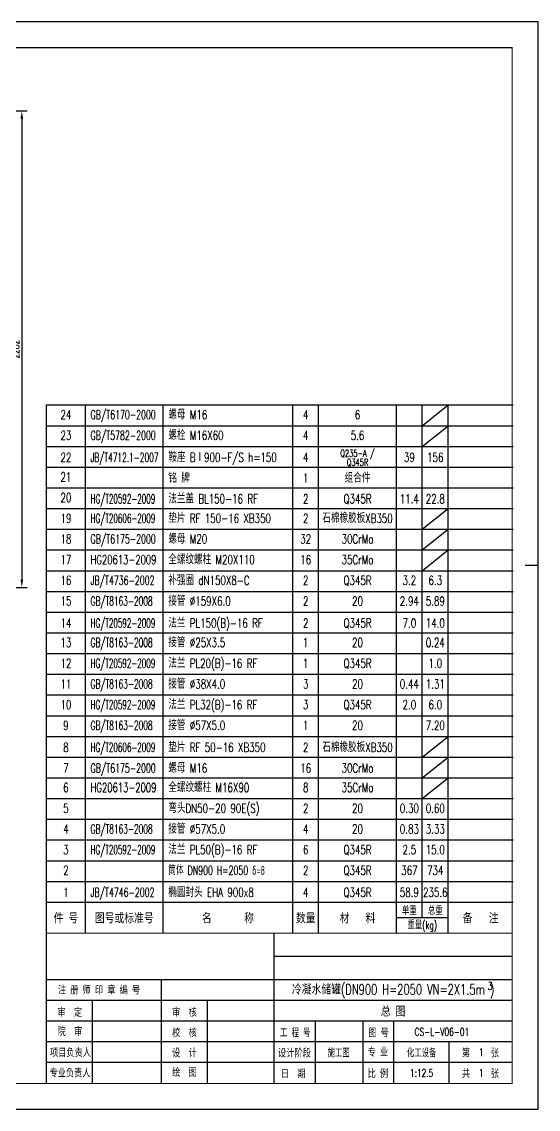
# Model space of a CAD drawing. Extents: x -6571 to 854, y 418 to 5668.
# Drawn here: x -1637 to 854, y 418 to 5668 of the extents above; entities that cross this region are included whole.
import ezdxf
from ezdxf.enums import TextEntityAlignment as Align

# ---------------------------------------------------------------- set-up
doc = ezdxf.new("R2010")
doc.units = 0
doc.header["$LTSCALE"] = 12.5
for name, color, linetype in [('K1', 4, 'Continuous'), ('tank', 1, 'Continuous'), ('tanky', 7, 'Continuous')]:
    doc.layers.add(name, color=color, linetype=linetype)
doc.styles.add('hzfs', font='simplex.shx', dxfattribs={"width": 0.7, "bigfont": 'hzfs.shx'})
doc.styles.add('ST', font='', dxfattribs={"width": 0.75})
doc.styles.get('ST').set_extended_font_data('SimSun')
doc.dimstyles.new('PVCAD$0', dxfattribs={"dimscale": 12.5, "dimtxt": 3, "dimasz": 3, "dimexe": 2, "dimexo": 1, "dimgap": 1, "dimtad": 1, "dimdec": 0, "dimzin": 0, "dimdsep": 46, "dimtxsty": 'hzfs', "dimcen": 2.5, "dimclrd": 4, "dimclre": 4, "dimadec": 0, "dimazin": 0, "dimtfac": 1, "dimtmove": 0, "dimatfit": 0, "dimfxl": 1, "dimarcsym": 0})

# ---------------------------------------------------------------- blocks, each defined once
blk = doc.blocks.new('*D31')
at = {"color": 4, "lineweight": -2}
for p, q in [((-2372.7, 5237.7), (-1611.8, 5237.7)), ((-1636.8, 5200.2), (-1636.8, 2975.2)), ((-1967.7, 2937.7), (-1611.8, 2937.7))]:
    blk.add_line(p, q, dxfattribs=at)
at = {"color": 4}
for points in [[(-1643.1, 5200.2), (-1630.6, 5200.2), (-1636.8, 5237.7)], [(-1643.1, 2975.2), (-1630.6, 2975.2), (-1636.8, 2937.7)]]:
    blk.add_solid(points, dxfattribs=at)
at = {"layer": 'Defpoints', "color": 0}
for p in [(-2385.2, 5237.7), (-1980.2, 2937.7), (-1636.8, 2937.7)]:
    blk.add_point(p, dxfattribs=at)
at = {"color": 0, "insert": (-1668.1, 4087.7), "char_height": 37.5, "attachment_point": 5, "rotation": 90, "style": 'hzfs'}
blk.add_mtext('2282', dxfattribs=at)

msp = doc.modelspace()

# ---------------------------------------------------------------- linework, layer by layer
for p, q in [((853.7, 5668.2), (-6571.3, 5668.2)), ((853.7, 418.2), (853.7, 5668.2)), ((294.7, 3218.2), (419.7, 3318.2)), ((294.7, 3118.2), (419.7, 3218.2)), ((294.7, 3018.2), (419.7, 3118.2)), ((853.7, 3043.2), (791.2, 3043.2)), ((294.7, 1918.2), (419.7, 2018.2)), ((728.7, 1155.7), (-419.3, 1155.7)), ((728.7, 1043.2), (-1517.8, 1043.2)), ((728.7, 943.2), (-1517.8, 943.2)), ((728.7, 843.2), (-1517.8, 843.2)), ((155.2, 843.2), (155.2, 543.2)), ((728.7, 743.2), (-1517.8, 743.2)), ((728.7, 643.2), (-1517.8, 643.2)), ((-6571.3, 418.2), (853.7, 418.2))]:
    msp.add_line(p, q)
at = {"color": 7}
for p, q in [((-419.3, 543.2), (-419.3, 1268.2)), ((-962.7, 543.2), (-962.7, 1043.2)), ((-1296.6, 540.3), (-1296.6, 943.2)), ((-741.4, 540.3), (-741.4, 943.2)), ((-220.7, 543.2), (-220.7, 843.2)), ((9.1, 543.2), (9.1, 843.2)), ((423.6, 543.2), (423.6, 743.2))]:
    msp.add_line(p, q, dxfattribs=at)
at = {"layer": 'K1', "color": 7}
msp.add_line((-1517.8, 543.2), (-1517.8, 1268.2), dxfattribs=at)
at = {"layer": 'K1', "const_width": 5}
msp.add_lwpolyline([(728.7, 543.2), (728.7, 5543.2), (-6258.8, 5543.2), (-6258.8, 543.2)], close=True, dxfattribs=at)
at = {"layer": 'K1', "color": 7}
for points in [[(728.7, 1268.2, 5, 5, 0), (-1517.8, 1268.2, 5, 5, 0), (-1517.8, 543.2, 5, 5, 0)], [(728.7, 1268.2, 5, 5, 0), (728.7, 543.2, 5, 5, 0)], [(728.7, 543.2, 5, 5, 0), (-1517.8, 543.2, 5, 5, 0)]]:
    msp.add_lwpolyline(points, format="xyseb", dxfattribs=at)
at = {"layer": 'tank'}
for p, q in [((-1517.8, 1268.2), (-1517.8, 3818.2)), ((-1517.8, 3818.2), (732.2, 3818.2))]:
    msp.add_line(p, q, dxfattribs=at)
at = {"layer": 'tanky'}
for p, q in [((-1330.3, 1268.2), (-1330.3, 3818.2)), ((-955.3, 1268.2), (-955.3, 3818.2)), ((-330.3, 1268.2), (-330.3, 3818.2)), ((-205.3, 1268.2), (-205.3, 3818.2)), ((169.7, 1268.2), (169.7, 3818.2)), ((294.7, 1343.2), (294.7, 3818.2)), ((294.7, 3718.2), (419.7, 3818.2)), ((419.7, 1268.2), (419.7, 3818.2)), ((-1517.8, 3718.2), (732.2, 3718.2)), ((294.7, 3618.2), (419.7, 3718.2)), ((-1517.8, 3618.2), (732.2, 3618.2)), ((-1517.8, 3518.2), (732.2, 3518.2)), ((-1517.8, 3418.2), (732.2, 3418.2)), ((-1517.8, 3318.2), (732.2, 3318.2)), ((-1517.8, 3218.2), (732.2, 3218.2)), ((-1517.8, 3118.2), (732.2, 3118.2)), ((-1517.8, 3018.2), (732.2, 3018.2)), ((-1517.8, 2918.2), (732.2, 2918.2)), ((-1517.8, 2818.2), (732.2, 2818.2)), ((-1517.8, 2718.2), (732.2, 2718.2)), ((-1517.8, 2618.2), (732.2, 2618.2)), ((-1517.8, 2518.2), (732.2, 2518.2)), ((-1517.8, 2418.2), (732.2, 2418.2)), ((-1517.8, 2318.2), (732.2, 2318.2)), ((-1517.8, 2218.2), (732.2, 2218.2)), ((294.7, 2118.2), (419.7, 2218.2)), ((-1517.8, 2118.2), (732.2, 2118.2)), ((294.7, 2018.2), (419.7, 2118.2)), ((-1517.8, 2018.2), (732.2, 2018.2)), ((-1517.8, 1918.2), (732.2, 1918.2)), ((-1517.8, 1818.2), (732.2, 1818.2)), ((-1517.8, 1718.2), (732.2, 1718.2)), ((-1517.8, 1618.2), (732.2, 1618.2)), ((-1517.8, 1518.2), (732.2, 1518.2)), ((-1517.8, 1418.2), (732.2, 1418.2)), ((169.7, 1343.2), (419.7, 1343.2))]:
    msp.add_line(p, q, dxfattribs=at)

# ---------------------------------------------------------------- texts
at = {"style": 'hzfs', "width": 0.7}
for s, height, p in [('21', 43.75, (-1424.1, 3449.5)), ('20', 43.75, (-1424.1, 3349.5)), ('19', 43.75, (-1424.1, 3249.5)), ('2', 43.8, (-267.8, 3249.5)), ('石棉橡胶板XB350', 43.75, (-17.8, 3249.5)), ('18', 43.75, (-1424.1, 3149.5)), ('32', 43.75, (-267.8, 3149.5)), ('30CrMo', 43.75, (-17.8, 3149.5)), ('17', 43.75, (-1424.1, 3049.5)), ('16', 43.75, (-267.8, 3049.5)), ('35CrMo', 43.75, (-17.8, 3049.5)), ('16', 43.75, (-1424.1, 2949.5)), ('2', 43.8, (-267.8, 2949.5)), ('Q345R', 43.75, (-17.8, 2949.5)), ('3.2', 43.75, (232.2, 2949.5)), ('6.3', 43.75, (357.2, 2949.5)), ('13', 43.75, (-1424.1, 2649.5)), ('1', 43.8, (-267.8, 2649.5)), ('20', 43.75, (-17.8, 2649.5)), ('0.24', 43.75, (357.2, 2649.5)), ('12', 43.75, (-1424.1, 2549.5)), ('1', 43.8, (-267.8, 2549.5)), ('Q345R', 43.75, (-17.8, 2549.5)), ('1.0', 43.75, (357.2, 2549.5)), ('11', 43.75, (-1424.1, 2449.5)), ('3', 43.8, (-267.8, 2449.5)), ('20', 43.75, (-17.8, 2449.5)), ('0.44', 43.75, (232.2, 2449.5)), ('1.31', 43.75, (357.2, 2449.5)), ('10', 43.75, (-1424.1, 2349.5)), ('3', 43.8, (-267.8, 2349.5)), ('Q345R', 43.75, (-17.8, 2349.5)), ('2.0', 43.75, (232.2, 2349.5)), ('6.0', 43.75, (357.2, 2349.5)), ('6', 43.8, (-1424.1, 1949.5)), ('8', 43.8, (-267.8, 1949.5)), ('35CrMo', 43.75, (-17.8, 1949.5)), ('5', 43.8, (-1424.1, 1849.5)), ('2', 43.8, (-267.8, 1849.5)), ('20', 43.75, (-17.8, 1849.5)), ('0.30', 43.75, (232.2, 1849.5)), ('0.60', 43.75, (357.2, 1849.5)), ('4', 43.8, (-1424.1, 1749.5)), ('4', 43.8, (-267.8, 1749.5)), ('20', 43.75, (-17.8, 1749.5)), ('0.83', 43.75, (232.2, 1749.5)), ('3.33', 43.75, (357.2, 1749.5)), ('3', 43.8, (-1424.1, 1649.5)), ('6', 43.8, (-267.8, 1649.5)), ('2.5', 43.75, (232.2, 1649.5)), ('15.0', 43.75, (357.2, 1649.5))]:
    msp.add_text(s, height=height, dxfattribs=at).set_placement(p, align=Align.CENTER)
for s, height, style, width, p in [('HG/T20606-2009', 43.75, 'hzfs', 0.58, (-1305.3, 3249.5)), ('垫片 RF 150-16 XB350', 43.75, 'hzfs', 0.7, (-930.3, 3249.5)), ('GB/T6175-2000', 43.75, 'hzfs', 0.63, (-1305.3, 3149.5)), ('螺母 M20', 43.75, 'hzfs', 0.7, (-930.3, 3149.5)), ('全螺纹螺柱 M20X110', 43.75, 'hzfs', 0.7, (-930.3, 3049.5)), ('HG20613-2009', 43.75, 'hzfs', 0.68, (-1305.3, 3049.5)), ('JB/T4736-2002', 43.75, 'hzfs', 0.63, (-1305.3, 2949.5)), ('补强圈 dN150X8-C', 43.75, 'hzfs', 0.7, (-930.3, 2949.5)), ('GB/T8163-2008', 43.75, 'hzfs', 0.6, (-1305.3, 2649.5)), ('接管 %%C25X3.5', 43.75, 'hzfs', 0.7, (-930.3, 2649.5)), ('HG/T20592-2009', 43.75, 'hzfs', 0.58, (-1305.3, 2549.5)), ('法兰 PL20(B)-16 RF', 43.75, 'hzfs', 0.7, (-930.3, 2549.5)), ('GB/T8163-2008', 43.75, 'hzfs', 0.6, (-1305.3, 2449.5)), ('接管 %%C38X4.0', 43.75, 'hzfs', 0.7, (-930.3, 2449.5)), ('HG/T20592-2009', 43.75, 'hzfs', 0.58, (-1305.3, 2349.5)), ('法兰 PL32(B)-16 RF', 43.75, 'hzfs', 0.7, (-930.3, 2349.5)), ('全螺纹螺柱 M16X90', 43.75, 'hzfs', 0.7, (-930.3, 1949.5)), ('HG20613-2009', 43.75, 'hzfs', 0.68, (-1305.3, 1949.5)), ('弯头DN50-20 90E(S)', 43.75, 'hzfs', 0.7, (-930.3, 1849.5)), ('GB/T8163-2008', 43.75, 'hzfs', 0.6, (-1305.3, 1749.5)), ('接管 %%C57X5.0', 43.75, 'hzfs', 0.7, (-930.3, 1749.5)), ('HG/T20592-2009', 43.75, 'hzfs', 0.58, (-1305.3, 1649.5)), ('法兰 PL50(B)-16 RF', 43.75, 'hzfs', 0.7, (-930.3, 1649.5)), ('注 册 师 印 章 编 号', 37.5, 'ST', 0.75, (-1462.6, 976.5)), ('审  定', 37.5, 'ST', 0.75, (-1465, 868.6)), ('审  核', 37.5, 'ST', 0.75, (-912, 868.5)), ('院  审', 37.5, 'ST', 0.75, (-1464.2, 776.2)), ('校  核', 37.5, 'ST', 0.75, (-912, 770.1)), ('工 程 号', 37.5, 'ST', 0.68, (-391.7, 770.6)), ('图 号', 37.5, 'ST', 0.75, (34.2, 770.6)), ('项目负责人', 37.5, 'ST', 0.75, (-1500.6, 674.4)), ('设  计', 37.5, 'ST', 0.75, (-912, 673)), ('设计阶段', 37.5, 'ST', 0.76, (-401.9, 672.3)), ('专 业', 37.5, 'ST', 0.75, (31.1, 676.5)), ('第     张 ', 37.5, 'ST', 0.75, (485.5, 673.1)), ('专业负责人', 37.5, 'ST', 0.75, (-1502.9, 575.8)), ('绘  图', 37.5, 'ST', 0.75, (-911.9, 578.8)), ('日  期', 37.5, 'ST', 0.75, (-387, 572.5)), ('比 例', 37.5, 'ST', 0.75, (31.1, 573.1)), ('共     张', 37.5, 'ST', 0.75, (485.5, 573.1))]:
    msp.add_text(s, height=height, dxfattribs=dict(style=style, width=width)).set_placement(p)
for s, height, p in [('冷凝水储罐(DN900 H=2050 VN=2X1.5m )', 50, (153.7, 993.2)), ('3', 37.5, (621.4, 1013.2)), ('总 图', 50, (153.7, 893.2)), ('CS-L-V06-01', 37.5, (389.1, 791.9)), ('施工图', 37.5, (-108.8, 693.2)), ('化工设备', 37.5, (291.2, 693.2)), ('1', 37.5, (578.7, 693.2)), ('1:12.5', 37.5, (291.2, 593.2)), ('1', 37.5, (578.7, 593.2))]:
    msp.add_text(s, height=height, dxfattribs=at).set_placement(p, align=Align.MIDDLE)
at = {"layer": 'tanky', "style": 'hzfs', "width": 0.7}
for s, height, p in [('24', 43.75, (-1424.1, 3749.5)), ('4', 43.8, (-267.8, 3749.5)), ('6', 43.8, (-17.8, 3749.5)), ('23', 43.75, (-1424.1, 3649.5)), ('4', 43.8, (-267.8, 3649.5)), ('5.6', 43.75, (-17.8, 3649.5)), ('22', 43.75, (-1424.1, 3543.2)), ('4', 43.8, (-267.8, 3543.2)), ('Q235-A /', 33.75, (-17.8, 3568.2)), ('39', 43.75, (232.2, 3543.2)), ('156', 43.75, (357.2, 3543.2)), ('Q345R', 33.75, (-17.8, 3524.5)), ('1', 43.8, (-267.8, 3443.2)), ('组合件', 43.75, (-17.8, 3443.2)), ('2', 43.8, (-267.8, 3343.2)), ('Q345R', 43.75, (-17.8, 3343.2)), ('11.4', 43.75, (232.2, 3343.2)), ('22.8', 43.75, (357.2, 3343.2)), ('15', 43.75, (-1424.1, 2849.5)), ('2', 43.8, (-267.8, 2849.5)), ('20', 43.75, (-17.8, 2849.5)), ('2.94', 43.75, (232.2, 2849.5)), ('5.89', 43.75, (357.2, 2849.5)), ('14', 43.75, (-1424.1, 2743.2)), ('2', 43.8, (-267.8, 2743.2)), ('Q345R', 43.75, (-17.8, 2743.2)), ('7.0', 43.75, (232.2, 2743.2)), ('14.0', 43.75, (357.2, 2743.2)), ('9', 43.8, (-1424.1, 2249.5)), ('1', 43.8, (-267.8, 2249.5)), ('20', 43.75, (-17.8, 2249.5)), ('7.20', 43.75, (357.2, 2249.5)), ('8', 43.8, (-1424.1, 2143.2)), ('2', 43.8, (-267.8, 2143.2)), ('石棉橡胶板XB350', 43.75, (-17.8, 2143.2)), ('7', 43.8, (-1424.1, 2043.2)), ('16', 43.75, (-267.8, 2043.2)), ('30CrMo', 43.75, (-17.8, 2043.2)), ('Q345R', 43.75, (-17.8, 1649.5)), ('2', 43.8, (-1424.1, 1549.5)), ('2', 43.8, (-267.8, 1549.5)), ('Q345R', 43.75, (-17.8, 1549.5)), ('367', 43.75, (232.2, 1549.5)), ('734', 43.75, (357.2, 1549.5)), ('1', 43.8, (-1424.1, 1443.2)), ('4', 43.8, (-267.8, 1443.2)), ('Q345R', 43.75, (-17.8, 1443.2)), ('58.9', 43.75, (232.2, 1443.2)), ('235.6', 43.75, (357.2, 1443.2))]:
    msp.add_text(s, height=height, dxfattribs=at).set_placement(p, align=Align.CENTER)
at = {"layer": 'tanky', "style": 'hzfs'}
for s, width, p in [('GB/T6170-2000', 0.63, (-1305.3, 3749.5)), ('螺母 M16', 0.7, (-930.3, 3749.5)), ('GB/T5782-2000', 0.63, (-1305.3, 3649.5)), ('螺栓 M16X60', 0.7, (-930.3, 3649.5)), ('JB/T4712.1-2007', 0.6, (-1305.3, 3543.2)), ('鞍座 BⅠ900-F/S h=150', 0.7, (-930.3, 3543.2)), ('铭 牌', 0.7, (-930.3, 3443.2)), ('HG/T20592-2009', 0.58, (-1305.3, 3343.2)), ('法兰盖 BL150-16 RF', 0.7, (-930.3, 3343.2)), ('GB/T8163-2008', 0.6, (-1305.3, 2849.5)), ('接管 %%C159X6.0', 0.7, (-930.3, 2849.5)), ('HG/T20592-2009', 0.58, (-1305.3, 2743.2)), ('法兰 PL150(B)-16 RF', 0.7, (-930.3, 2743.2)), ('GB/T8163-2008', 0.6, (-1305.3, 2249.5)), ('接管 %%C57X5.0', 0.7, (-930.3, 2249.5)), ('HG/T20606-2009', 0.58, (-1305.3, 2143.2)), ('垫片 RF 50-16 XB350', 0.7, (-930.3, 2143.2)), ('GB/T6175-2000', 0.63, (-1305.3, 2043.2)), ('螺母 M16', 0.7, (-930.3, 2043.2)), ('筒体 DN900 H=2050 δ=8', 0.63, (-930.3, 1549.5)), ('JB/T4746-2002', 0.63, (-1305.3, 1443.2)), ('椭圆封头 EHA 900x8', 0.7, (-930.3, 1443.2))]:
    msp.add_text(s, height=43.75, dxfattribs=dict(at, width=width)).set_placement(p)
at = {"layer": 'tanky', "style": 'hzfs', "width": 0.7}
for s, height, p in [('件 号', 50, (-1424.1, 1343.2)), ('图号或标准号', 50, (-1142.8, 1343.2)), ('名      称', 50, (-642.8, 1343.2)), ('数量', 50, (-267.8, 1343.2)), ('材   料', 50, (-17.8, 1343.2)), ('单重', 37.5, (232.2, 1380.7)), ('总重', 37.5, (357.2, 1380.7)), ('备   注', 50, (575.9, 1343.2)), ('重量(kg)', 37.5, (294.7, 1305.7))]:
    msp.add_text(s, height=height, dxfattribs=at).set_placement(p, align=Align.MIDDLE)

# ---------------------------------------------------------------- dimensions: what is measured, and where the dimension line sits
dim = msp.add_linear_dim(base=(-1636.8, 2937.7), p1=(-2385.2, 5237.7), p2=(-1980.2, 2937.7), angle=90, text='2282', dimstyle='PVCAD$0')
dim.commit()
dim.dimension.update_dxf_attribs({"geometry": '*D31', "text_midpoint": (-1636.8, 4087.7), "dimtype": 160})

doc.saveas('drawing.dxf')
